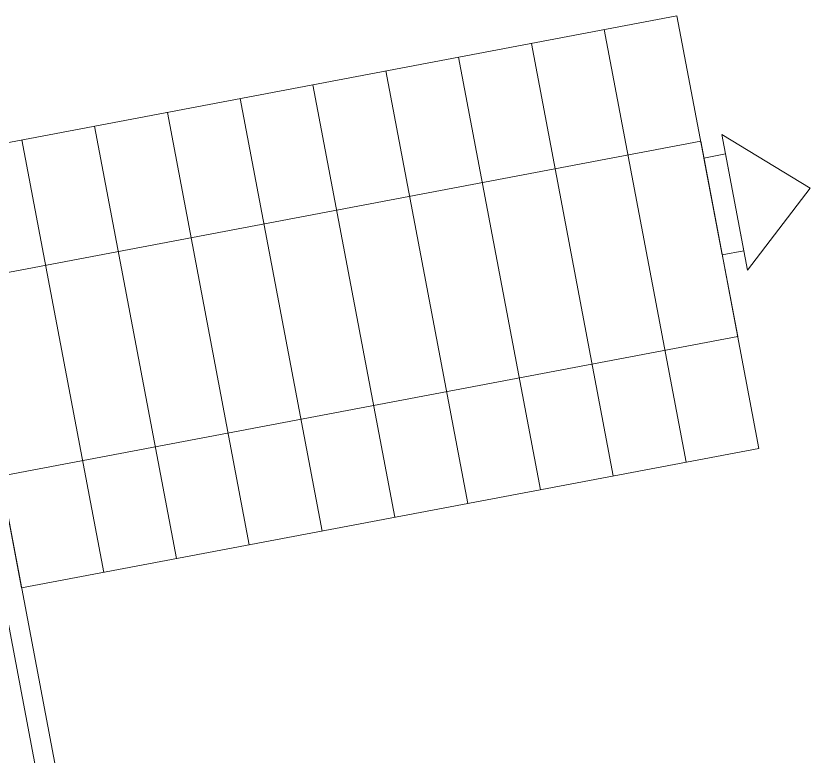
# Model space of a CAD drawing. Header units: centimetres. Extents: x 43491 to 84569, y -30699 to -11680.
# Drawn here: x 45480.8 to 45641.6, y -26325.3 to -26175.4 of the extents above; entities that cross this region are included whole.
import ezdxf

# ---------------------------------------------------------------- set-up
doc = ezdxf.new("R2010")
doc.units = ezdxf.units.CM
doc.header["$LTSCALE"] = 50.8
doc.layers.add('0-PROJET-BOIS', color=7, linetype='Continuous', lineweight=5)
doc.layers.add('0-PROJET-DESSINS CRÉES', color=7, linetype='Continuous', lineweight=9)

# ---------------------------------------------------------------- blocks, each defined once
blk = doc.blocks.new('Groupe-272-1')
at = {"layer": '0-PROJET-BOIS', "color": 8}
for p, q in [((6782.96, -48265.19), (6799.55, -48352.77)), ((6768.23, -48267.98), (6784.81, -48355.57)), ((6753.49, -48270.77), (6770.07, -48358.36)), ((6738.75, -48273.56), (6755.34, -48361.15)), ((6724.01, -48276.35), (6740.6, -48363.94)), ((6709.27, -48279.14), (6725.86, -48366.73)), ((6694.54, -48281.94), (6711.12, -48369.52)), ((6679.8, -48284.73), (6696.38, -48372.31)), ((6665.06, -48287.52), (6681.65, -48375.1))]:
    blk.add_line(p, q, dxfattribs=at)

msp = doc.modelspace()

# ---------------------------------------------------------------- linework, layer by layer
at = {"layer": '0-PROJET-DESSINS CRÉES', "color": 7, "linetype": 'Continuous', "lineweight": 13}
for p, q in [((45465.36, -26203.7), (45598.19, -26905.07)), ((45594.26, -26905.81), (45464.51, -26220.67))]:
    msp.add_line(p, q, dxfattribs=at)
at = {"layer": '0-PROJET-DESSINS CRÉES', "color": 7, "linetype": 'Continuous', "lineweight": 13, "flags": 128}
for points in [[(45614.61, -26175.44), (45626.91, -26240.38), (45477.66, -26268.64), (45465.36, -26203.7)], [(45628.89, -26226.96), (45623.69, -26199.46), (45641.57, -26210.31)], [(45619.42, -26200.83), (45631.2, -26263.03), (45481.95, -26291.29), (45470.17, -26229.1)], [(45623.78, -26223.86), (45620.06, -26204.22), (45624.43, -26203.39), (45628.15, -26223.03)]]:
    msp.add_lwpolyline(points, close=True, dxfattribs=at)

# ---------------------------------------------------------------- block references
at = {"layer": '0-PROJET-BOIS', "color": 8}
msp.add_blockref('Groupe-272-1', (38816.91, 22086.96), dxfattribs=at)

doc.saveas('drawing.dxf')
